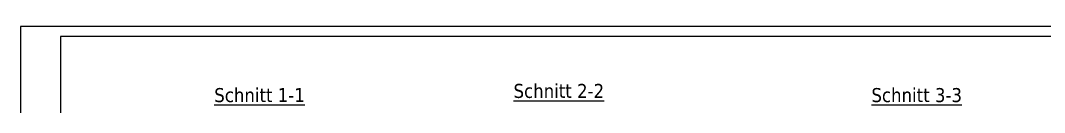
# Model space of a CAD drawing. Extents: x -6.5 to 37.8, y -21.5 to 0.
# Drawn here: x 0 to 12.76, y -7.61 to -6.61 of the extents above; entities that cross this region are included whole.
import ezdxf

# ---------------------------------------------------------------- set-up
doc = ezdxf.new("R2010")
doc.units = 0
doc.header["$LTSCALE"] = 0.25
doc.linetypes.add('AUSGEZOGEN', pattern=[1000.01, 1000, 0.01])
doc.layers.add('RAHMEN', color=7, linetype='Continuous')
doc.layers.add('TEXT', color=7, linetype='Continuous')
doc.styles.add('helv', font='tahoma.ttf')

# ---------------------------------------------------------------- blocks, each defined once
blk = doc.blocks.new('A1-19-0')
at = {"layer": 'RAHMEN'}
for p, q in [((103.1, 59.4), (0, 59.4)), ((0, 59.4), (0, 0))]:
    blk.add_line(p, q, dxfattribs=at)
at = {"layer": 'RAHMEN', "color": 5}
for p, q in [((102.6, 58.9), (2, 58.9)), ((2, 58.9), (2, 0.5))]:
    blk.add_line(p, q, dxfattribs=at)

msp = doc.modelspace()

# ---------------------------------------------------------------- block references
at = {"layer": 'RAHMEN', "color": 7, "linetype": 'AUSGEZOGEN', "xscale": 0.25, "yscale": 0.25, "zscale": 0.25}
msp.add_blockref('A1-19-0', (0, -21.461), dxfattribs=at)

# ---------------------------------------------------------------- texts
at = {"layer": 'TEXT', "color": 5, "linetype": 'AUSGEZOGEN', "style": 'helv'}
for s, p in [('%%uSchnitt 1-1', (2.415, -7.556)), ('%%uSchnitt 2-2', (6.145, -7.504)), ('%%USchnitt 3-3', (10.605, -7.556))]:
    msp.add_text(s, height=0.175, dxfattribs=at).set_placement(p)

doc.saveas('drawing.dxf')
